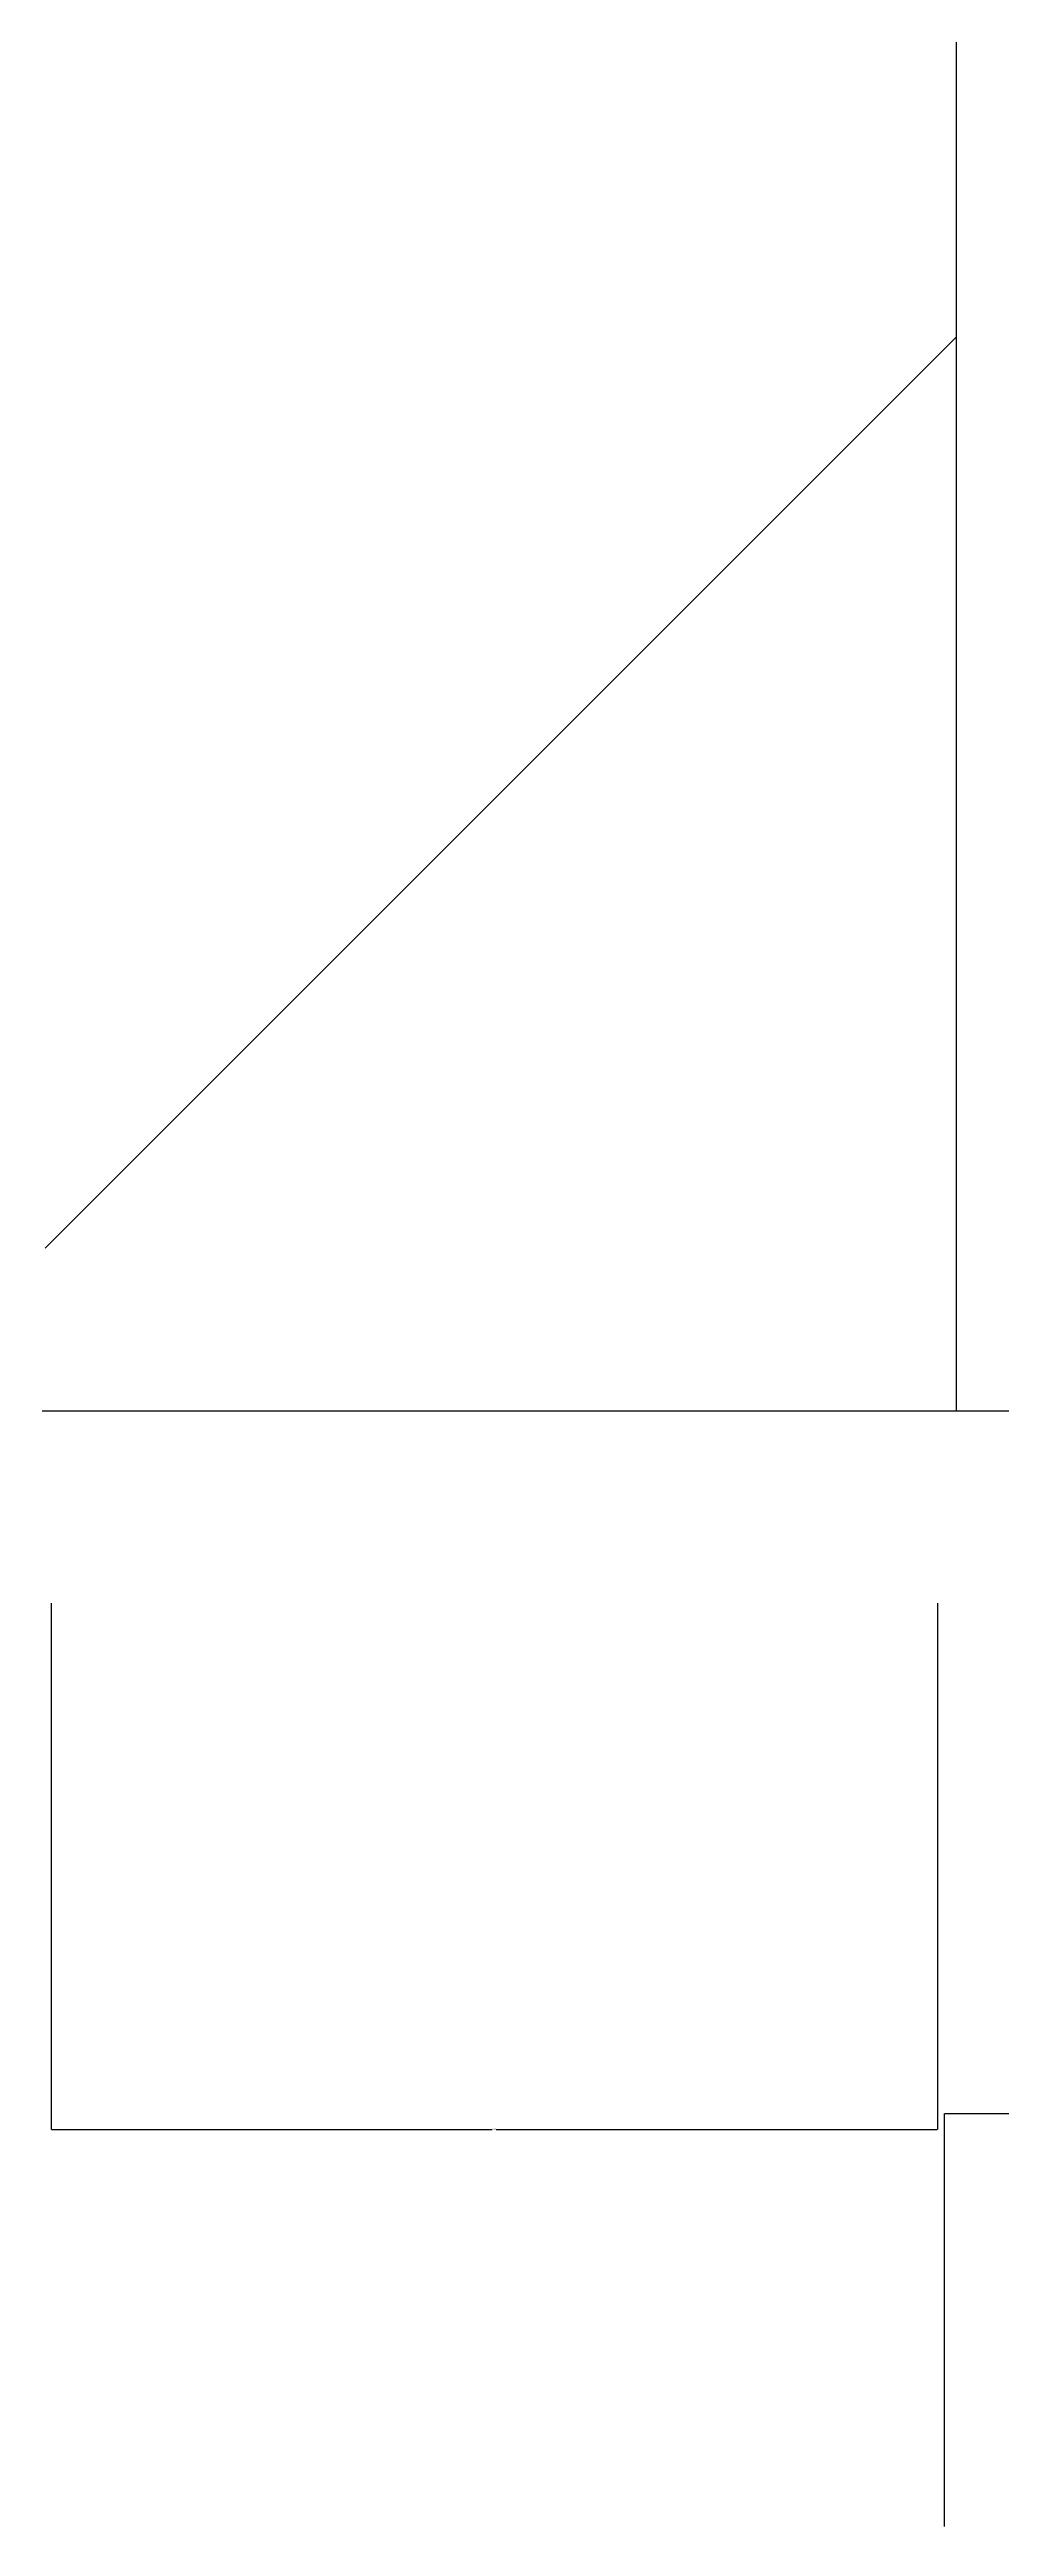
# Model space of a CAD drawing. Header units: metres. Extents: x 169789 to 254571, y -54633 to 5590.
# Drawn here: x 233757 to 234448, y -17723 to -15924 of the extents above; entities that cross this region are included whole.
import ezdxf

# ---------------------------------------------------------------- set-up
doc = ezdxf.new("R2010")
doc.units = ezdxf.units.M
doc.layers.add('DIM', color=3, linetype='Continuous')
doc.layers.add('WALL', color=40, linetype='Continuous')
doc.dimstyles.get("Standard").update_dxf_attribs({"dimtxt": 2.5, "dimasz": 2.5, "dimexe": 1.25, "dimexo": 0.625, "dimtad": 1, "dimcen": 2.5, "dimazin": 3, "dimtfac": 1, "dimtmove": 0, "dimatfit": 3})

# ---------------------------------------------------------------- blocks, each defined once
blk = doc.blocks.new('*D142')
for p, q in [((233758.29, -17052.98), (233758.29, -17435.08)), ((234401.98, -17052.98), (234401.98, -17435.08)), ((233758.54, -17435.08), (234078.635, -17435.08)), ((234081.635, -17435.08), (234401.73, -17435.08))]:
    blk.add_line(p, q)
at = {"layer": 'Defpoints'}
for p in [(233758.29, -17052.98), (234401.98, -17052.98), (233758.29, -17435.08)]:
    blk.add_point(p, dxfattribs=at)
at = {"layer": 'DIM', "insert": (234080.135, -17435.08), "char_height": 1, "attachment_point": 5}
blk.add_mtext('200', dxfattribs=at)
blk = doc.blocks.new('*D155')
for p, q in [((234406.99, -17723.49), (234406.99, -17423.49)), ((234407.24, -17423.49), (235363.43, -17423.49)), ((235366.43, -17423.49), (236322.62, -17423.49)), ((236322.87, -17723.49), (236322.87, -17423.49))]:
    blk.add_line(p, q)
at = {"layer": 'Defpoints'}
for p in [(234406.99, -17423.49), (234406.99, -17723.49), (236322.87, -17723.49)]:
    blk.add_point(p, dxfattribs=at)
at = {"layer": 'DIM', "insert": (235364.93, -17423.49), "char_height": 1, "attachment_point": 5}
blk.add_mtext('550', dxfattribs=at)

msp = doc.modelspace()

# ---------------------------------------------------------------- hatches: boundary and pattern name
h = msp.add_hatch()
h.set_pattern_fill('AN33C', scale=600)
h.set_pattern_definition([(45, (0, 0), (-1347.038, 1347.038), [])])
h.paths.add_polyline_path([(234415.81, -15577.88), (234415.81, -14862.02), (233754.14, -14865.67), (233754.14, -16041.89), (233756.16, -16041.89), (233756.16, -16360.57), (233754.14, -16360.57), (233754.14, -16894.23), (233754.14, -16913.22), (234415.88, -16913.22), (234415.88, -15577.88)])
h.paths.add_polyline_path([(244264.18, -14865.67), (243602.78, -14862.02), (243602.45, -15576.43), (243602.45, -16913.22), (244264.18, -16913.22)])

# ---------------------------------------------------------------- linework, layer by layer
at = {"layer": 'DIM'}
msp.add_lwpolyline([(232628.13, -16913.22), (235897.03, -16913.22), (235897.03, -15940.54), (236322.66, -15940.54), (236322.66, -17368.95)], dxfattribs=at)
at = {"layer": 'WALL'}
msp.add_lwpolyline([(234415.88, -16913.22), (234415.88, -15576.43), (234415.81, -14862.02)], dxfattribs=at)

# ---------------------------------------------------------------- dimensions: what is measured, and where the dimension line sits
at = {"layer": 'DIM'}
for base, p1, p2, text, picture, middle in [((233758.29, -17435.08), (233758.29, -17052.98), (234401.98, -17052.98), '200', '*D142', (234080.135, -17435.08)), ((234406.99, -17423.49), (234406.99, -17723.49), (236322.87, -17723.49), '550', '*D155', (235364.93, -17423.49))]:
    dim = msp.add_linear_dim(base=base, p1=p1, p2=p2, text=text, dimstyle='Standard', dxfattribs=at)
    dim.commit()
    dim.dimension.update_dxf_attribs({"geometry": picture, "text_midpoint": middle})

doc.saveas('drawing.dxf')
